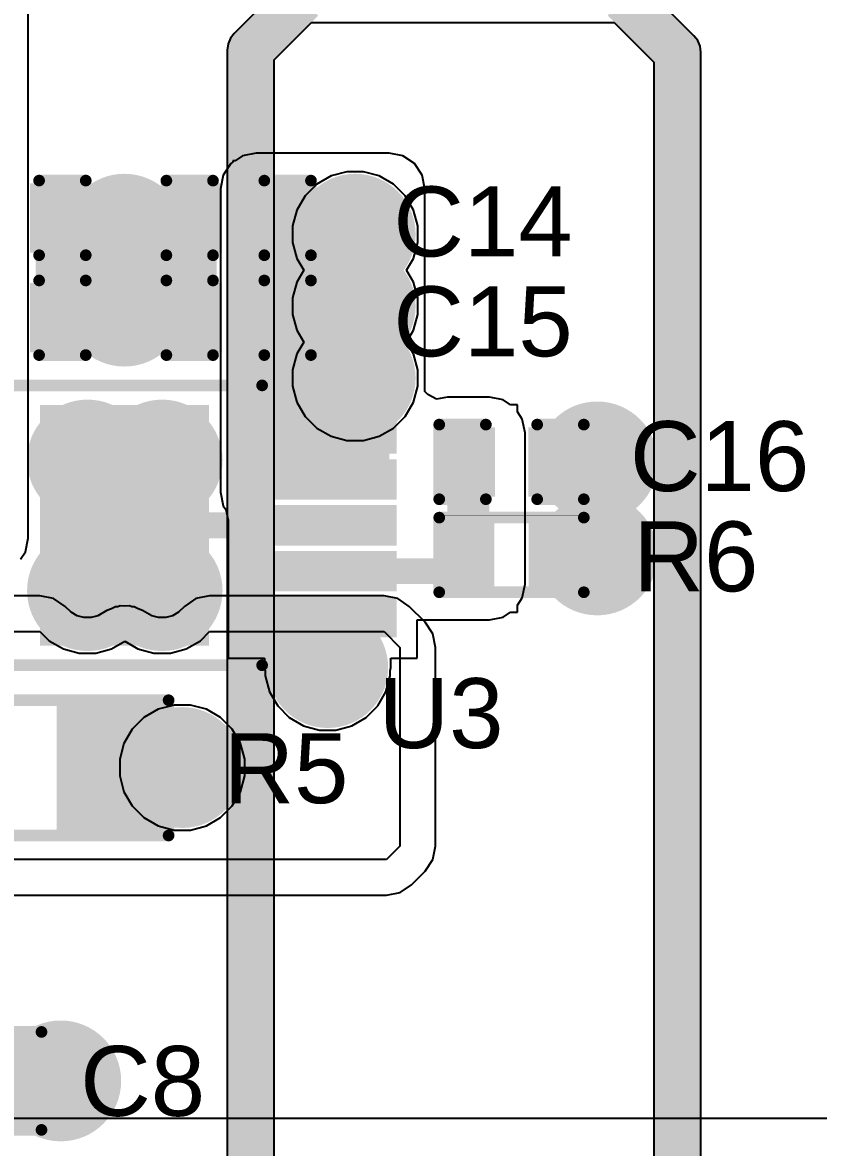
# Model space of a CAD drawing. Header units: inches. Extents: x -0.14 to 3.84, y -0.14 to 3.05.
# Drawn here: x 1.1881 to 1.5295, y 1.5066 to 1.989 of the extents above; entities that cross this region are included whole.
import ezdxf

# ---------------------------------------------------------------- set-up
doc = ezdxf.new("R2010")
doc.units = ezdxf.units.IN
doc.header["$MEASUREMENT"] = 0
for name, color, linetype in [('Bottom Layer', 5, 'Continuous'), ('Bottom Solder', 6, 'Continuous'), ('Ground Layer', 76, 'Continuous'), ('Power Layer', 16, 'Continuous'), ('Top Layer', 1, 'Continuous'), ('Top Overlay', 2, 'Continuous'), ('Top Paste', 8, 'Continuous'), ('Top Solder', 216, 'Continuous'), ('Via Holes', 16, 'Continuous')]:
    doc.layers.add(name, color=color, linetype=linetype)
doc.styles.add('Arial', font='', dxfattribs={"height": 0.2})
doc.styles.get('Arial').set_extended_font_data('Arial')

# ---------------------------------------------------------------- blocks, each defined once
blk = doc.blocks.new('10_MSOP_EP_7')
at = {"layer": 'Top Layer'}
for points in [[(-0.03307, -0.04843), (-0.03307, 0.04842), (0.03307, 0.04842), (0.03307, -0.04843)], [(-0.11358, 0.04488), (-0.0565, 0.04488), (-0.0565, 0.03386), (-0.11358, 0.03386)], [(0.0565, 0.04488), (0.11358, 0.04488), (0.11358, 0.03386), (0.0565, 0.03386)], [(-0.11358, 0.0252), (-0.0565, 0.0252), (-0.0565, 0.01417), (-0.11358, 0.01417)], [(0.0565, 0.0252), (0.11358, 0.0252), (0.11358, 0.01417), (0.0565, 0.01417)], [(-0.11358, 0.00551), (-0.0565, 0.00551), (-0.0565, -0.00551), (-0.11358, -0.00551)], [(0.0565, 0.00551), (0.11358, 0.00551), (0.11358, -0.00551), (0.0565, -0.00551)], [(-0.11358, -0.01417), (-0.0565, -0.01417), (-0.0565, -0.0252), (-0.11358, -0.0252)], [(0.0565, -0.01417), (0.11358, -0.01417), (0.11358, -0.0252), (0.0565, -0.0252)], [(-0.11358, -0.03386), (-0.0565, -0.03386), (-0.0565, -0.04488), (-0.11358, -0.04488)], [(0.0565, -0.03386), (0.11358, -0.03386), (0.11358, -0.04488), (0.0565, -0.04488)]]:
    blk.add_hatch(color=1, dxfattribs=at).paths.add_polyline_path(points)
at = {"layer": 'Top Paste'}
for points in [[(-0.11358, 0.04488), (-0.0565, 0.04488), (-0.0565, 0.03386), (-0.11358, 0.03386)], [(0.0565, 0.04488), (0.11358, 0.04488), (0.11358, 0.03386), (0.0565, 0.03386)], [(-0.11358, 0.0252), (-0.0565, 0.0252), (-0.0565, 0.01417), (-0.11358, 0.01417)], [(0.0565, 0.0252), (0.11358, 0.0252), (0.11358, 0.01417), (0.0565, 0.01417)], [(-0.11358, 0.00551), (-0.0565, 0.00551), (-0.0565, -0.00551), (-0.11358, -0.00551)], [(0.0565, 0.00551), (0.11358, 0.00551), (0.11358, -0.00551), (0.0565, -0.00551)], [(-0.11358, -0.01417), (-0.0565, -0.01417), (-0.0565, -0.0252), (-0.11358, -0.0252)], [(0.0565, -0.01417), (0.11358, -0.01417), (0.11358, -0.0252), (0.0565, -0.0252)], [(-0.11358, -0.03386), (-0.0565, -0.03386), (-0.0565, -0.04488), (-0.11358, -0.04488)], [(0.0565, -0.03386), (0.11358, -0.03386), (0.11358, -0.04488), (0.0565, -0.04488)]]:
    blk.add_hatch(color=8, dxfattribs=at).paths.add_polyline_path(points)
at = {"layer": 'Top Solder'}
for points in [[(-0.03622, -0.05158), (-0.03622, 0.05157), (0.03622, 0.05157), (0.03622, -0.05158)], [(-0.11673, 0.04803), (-0.05335, 0.04803), (-0.05335, 0.03071), (-0.11673, 0.03071)], [(0.05335, 0.04803), (0.11673, 0.04803), (0.11673, 0.03071), (0.05335, 0.03071)], [(-0.11673, 0.02835), (-0.05335, 0.02835), (-0.05335, 0.01102), (-0.11673, 0.01102)], [(0.05335, 0.02835), (0.11673, 0.02835), (0.11673, 0.01102), (0.05335, 0.01102)], [(-0.11673, 0.00866), (-0.05335, 0.00866), (-0.05335, -0.00866), (-0.11673, -0.00866)], [(0.05335, 0.00866), (0.11673, 0.00866), (0.11673, -0.00866), (0.05335, -0.00866)], [(-0.11673, -0.01102), (-0.05335, -0.01102), (-0.05335, -0.02835), (-0.11673, -0.02835)], [(0.05335, -0.01102), (0.11673, -0.01102), (0.11673, -0.02835), (0.05335, -0.02835)], [(-0.11673, -0.03071), (-0.05335, -0.03071), (-0.05335, -0.04803), (-0.11673, -0.04803)], [(0.05335, -0.03071), (0.11673, -0.03071), (0.11673, -0.04803), (0.05335, -0.04803)]]:
    blk.add_hatch(color=216, dxfattribs=at).paths.add_polyline_path(points)
at = {"layer": 'Top Overlay', "const_width": 0.005}
for points in [[(-0.05906, 0.06), (0.05906, 0.06)], [(-0.124, 0.045), (-0.119, 0.04)], [(-0.124, 0.035), (-0.124, 0.045)], [(-0.124, 0.035), (-0.119, 0.04)], [(-0.05906, -0.06), (0.05906, -0.06)]]:
    blk.add_lwpolyline(points, dxfattribs=at)
at = {"layer": 'Top Overlay', "const_width": 0.0025}
for points in [[(-0.06031, 0.06, 1), (-0.05781, 0.06, 1)], [(0.05781, 0.06, 1), (0.06031, 0.06, 1)], [(-0.12525, 0.045, 1), (-0.12275, 0.045, 1)], [(-0.12525, 0.045, 1), (-0.12275, 0.045, 1)], [(-0.12025, 0.04, 1), (-0.11775, 0.04, 1)], [(-0.12025, 0.04, 1), (-0.11775, 0.04, 1)], [(-0.12525, 0.035, 1), (-0.12275, 0.035, 1)], [(-0.12525, 0.035, 1), (-0.12275, 0.035, 1)], [(-0.06031, -0.06, 1), (-0.05781, -0.06, 1)], [(0.05781, -0.06, 1), (0.06031, -0.06, 1)]]:
    blk.add_lwpolyline(points, format="xyb", close=True, dxfattribs=at)
blk = doc.blocks.new('R___0402_70')
at = {"layer": 'Top Layer'}
for points in [[(-0.0275, -0.0125), (-0.0275, 0.0125), (-0.0095, 0.0125), (-0.0095, -0.0125)], [(0.0095, -0.0125), (0.0095, 0.0125), (0.0275, 0.0125), (0.0275, -0.0125)]]:
    blk.add_hatch(color=1, dxfattribs=at).paths.add_polyline_path(points)
at = {"layer": 'Top Paste'}
for points in [[(-0.0275, -0.0125), (-0.0275, 0.0125), (-0.0095, 0.0125), (-0.0095, -0.0125)], [(0.0095, -0.0125), (0.0095, 0.0125), (0.0275, 0.0125), (0.0275, -0.0125)]]:
    blk.add_hatch(color=8, dxfattribs=at).paths.add_polyline_path(points)
at = {"layer": 'Top Solder'}
for points in [[(-0.02967, -0.01467), (-0.02967, 0.01467), (-0.00733, 0.01467), (-0.00733, -0.01467)], [(0.00733, -0.01467), (0.00733, 0.01467), (0.02967, 0.01467), (0.02967, -0.01467)]]:
    blk.add_hatch(color=216, dxfattribs=at).paths.add_polyline_path(points)
at = {"layer": 'Top Overlay'}
for points, const_width in [([(0.031, 0.016), (-0.031, 0.016)], 0.005), ([(-0.031, 0.016), (-0.031, -0.016)], 0.005), ([(0.031, 0.016), (0.031, -0.016)], 0.005), ([(0.031, -0.016), (-0.031, -0.016)], 0.005), ([(0.032, -0.017), (-0.032, -0.017)], 0.000127)]:
    blk.add_lwpolyline(points, dxfattribs=dict(at, const_width=const_width))
for points, const_width in [([(-0.03225, 0.016, 1), (-0.02975, 0.016, 1)], 0.0025), ([(-0.03225, 0.016, 1), (-0.02975, 0.016, 1)], 0.0025), ([(0.02975, 0.016, 1), (0.03225, 0.016, 1)], 0.0025), ([(0.02975, 0.016, 1), (0.03225, 0.016, 1)], 0.0025), ([(-0.03225, -0.016, 1), (-0.02975, -0.016, 1)], 0.0025), ([(-0.03225, -0.016, 1), (-0.02975, -0.016, 1)], 0.0025), ([(0.02975, -0.016, 1), (0.03225, -0.016, 1)], 0.0025), ([(0.02975, -0.016, 1), (0.03225, -0.016, 1)], 0.0025), ([(-0.03203, -0.017, 1), (-0.03197, -0.017, 1)], 0.0000635), ([(0.03197, -0.017, 1), (0.03203, -0.017, 1)], 0.0000635)]:
    blk.add_lwpolyline(points, format="xyb", close=True, dxfattribs=dict(at, const_width=const_width))
blk = doc.blocks.new('RES_0805_71')
at = {"layer": 'Top Layer'}
for points in [[(-0.06, 0.025), (-0.02, 0.025), (-0.02, -0.025), (-0.06, -0.025)], [(0.02, 0.025), (0.06, 0.025), (0.06, -0.025), (0.02, -0.025)]]:
    blk.add_hatch(color=1, dxfattribs=at).paths.add_polyline_path(points)
at = {"layer": 'Top Paste'}
for points in [[(-0.06, 0.025), (-0.02, 0.025), (-0.02, -0.025), (-0.06, -0.025)], [(0.02, 0.025), (0.06, 0.025), (0.06, -0.025), (0.02, -0.025)]]:
    blk.add_hatch(color=8, dxfattribs=at).paths.add_polyline_path(points)
at = {"layer": 'Top Solder'}
for points in [[(-0.064, 0.029), (-0.016, 0.029), (-0.016, -0.029), (-0.064, -0.029)], [(0.016, 0.029), (0.064, 0.029), (0.064, -0.029), (0.016, -0.029)]]:
    blk.add_hatch(color=216, dxfattribs=at).paths.add_polyline_path(points)
at = {"layer": 'Top Overlay', "const_width": 0.005}
for points in [[(-0.064, -0.029), (-0.064, 0.029)], [(-0.064, 0.029), (0.064, 0.029)], [(0.064, -0.029), (0.064, 0.029)], [(-0.064, -0.029), (0.064, -0.029)]]:
    blk.add_lwpolyline(points, dxfattribs=at)
at = {"layer": 'Top Overlay', "const_width": 0.0025}
for points in [[(-0.06525, 0.029, 1), (-0.06275, 0.029, 1)], [(-0.06525, 0.029, 1), (-0.06275, 0.029, 1)], [(0.06275, 0.029, 1), (0.06525, 0.029, 1)], [(0.06275, 0.029, 1), (0.06525, 0.029, 1)], [(-0.06525, -0.029, 1), (-0.06275, -0.029, 1)], [(-0.06525, -0.029, 1), (-0.06275, -0.029, 1)], [(0.06275, -0.029, 1), (0.06525, -0.029, 1)], [(0.06275, -0.029, 1), (0.06525, -0.029, 1)]]:
    blk.add_lwpolyline(points, format="xyb", close=True, dxfattribs=at)
blk = doc.blocks.new('C___0402_150')
at = {"layer": 'Top Layer'}
for points in [[(-0.0275, -0.0125), (-0.0275, 0.0125), (-0.0095, 0.0125), (-0.0095, -0.0125)], [(0.0095, -0.0125), (0.0095, 0.0125), (0.0275, 0.0125), (0.0275, -0.0125)]]:
    blk.add_hatch(color=1, dxfattribs=at).paths.add_polyline_path(points)
at = {"layer": 'Top Paste'}
for points in [[(-0.0275, -0.0125), (-0.0275, 0.0125), (-0.0095, 0.0125), (-0.0095, -0.0125)], [(0.0095, -0.0125), (0.0095, 0.0125), (0.0275, 0.0125), (0.0275, -0.0125)]]:
    blk.add_hatch(color=8, dxfattribs=at).paths.add_polyline_path(points)
at = {"layer": 'Top Solder'}
for points in [[(-0.02986, -0.01486), (-0.02986, 0.01486), (-0.00714, 0.01486), (-0.00714, -0.01486)], [(0.00714, -0.01486), (0.00714, 0.01486), (0.02986, 0.01486), (0.02986, -0.01486)]]:
    blk.add_hatch(color=216, dxfattribs=at).paths.add_polyline_path(points)
at = {"layer": 'Top Overlay', "const_width": 0.005}
for points in [[(-0.011, 0.016), (-0.031, 0.016)], [(-0.031, 0.016), (-0.031, -0.016)], [(0.031, 0.016), (0.011, 0.016)], [(0.031, 0.016), (0.031, -0.016)], [(-0.011, -0.016), (-0.031, -0.016)], [(0.031, -0.016), (0.011, -0.016)]]:
    blk.add_lwpolyline(points, dxfattribs=at)
at = {"layer": 'Top Overlay', "const_width": 0.0025}
for points in [[(-0.03225, 0.016, 1), (-0.02975, 0.016, 1)], [(-0.03225, 0.016, 1), (-0.02975, 0.016, 1)], [(-0.01225, 0.016, 1), (-0.00975, 0.016, 1)], [(0.00975, 0.016, 1), (0.01225, 0.016, 1)], [(0.02975, 0.016, 1), (0.03225, 0.016, 1)], [(0.02975, 0.016, 1), (0.03225, 0.016, 1)], [(-0.03225, -0.016, 1), (-0.02975, -0.016, 1)], [(-0.03225, -0.016, 1), (-0.02975, -0.016, 1)], [(-0.01225, -0.016, 1), (-0.00975, -0.016, 1)], [(0.00975, -0.016, 1), (0.01225, -0.016, 1)], [(0.02975, -0.016, 1), (0.03225, -0.016, 1)], [(0.02975, -0.016, 1), (0.03225, -0.016, 1)]]:
    blk.add_lwpolyline(points, format="xyb", close=True, dxfattribs=at)
blk = doc.blocks.new('C___0402_151')
at = {"layer": 'Top Layer'}
for points in [[(-0.0275, -0.0125), (-0.0275, 0.0125), (-0.0095, 0.0125), (-0.0095, -0.0125)], [(0.0095, -0.0125), (0.0095, 0.0125), (0.0275, 0.0125), (0.0275, -0.0125)]]:
    blk.add_hatch(color=1, dxfattribs=at).paths.add_polyline_path(points)
at = {"layer": 'Top Paste'}
for points in [[(-0.0275, -0.0125), (-0.0275, 0.0125), (-0.0095, 0.0125), (-0.0095, -0.0125)], [(0.0095, -0.0125), (0.0095, 0.0125), (0.0275, 0.0125), (0.0275, -0.0125)]]:
    blk.add_hatch(color=8, dxfattribs=at).paths.add_polyline_path(points)
at = {"layer": 'Top Solder'}
for points in [[(-0.02986, -0.01486), (-0.02986, 0.01486), (-0.00714, 0.01486), (-0.00714, -0.01486)], [(0.00714, -0.01486), (0.00714, 0.01486), (0.02986, 0.01486), (0.02986, -0.01486)]]:
    blk.add_hatch(color=216, dxfattribs=at).paths.add_polyline_path(points)
at = {"layer": 'Top Overlay', "const_width": 0.005}
for points in [[(-0.031, 0.016), (-0.011, 0.016)], [(-0.031, -0.016), (-0.031, 0.016)], [(0.011, 0.016), (0.031, 0.016)], [(0.031, -0.016), (0.031, 0.016)], [(-0.031, -0.016), (-0.011, -0.016)], [(0.011, -0.016), (0.031, -0.016)]]:
    blk.add_lwpolyline(points, dxfattribs=at)
at = {"layer": 'Top Overlay', "const_width": 0.0025}
for points in [[(-0.03225, 0.016, 1), (-0.02975, 0.016, 1)], [(-0.03225, 0.016, 1), (-0.02975, 0.016, 1)], [(-0.01225, 0.016, 1), (-0.00975, 0.016, 1)], [(0.00975, 0.016, 1), (0.01225, 0.016, 1)], [(0.02975, 0.016, 1), (0.03225, 0.016, 1)], [(0.02975, 0.016, 1), (0.03225, 0.016, 1)], [(-0.03225, -0.016, 1), (-0.02975, -0.016, 1)], [(-0.03225, -0.016, 1), (-0.02975, -0.016, 1)], [(-0.01225, -0.016, 1), (-0.00975, -0.016, 1)], [(0.00975, -0.016, 1), (0.01225, -0.016, 1)], [(0.02975, -0.016, 1), (0.03225, -0.016, 1)], [(0.02975, -0.016, 1), (0.03225, -0.016, 1)]]:
    blk.add_lwpolyline(points, format="xyb", close=True, dxfattribs=at)
blk = doc.blocks.new('C___0402_152')
at = {"layer": 'Top Layer'}
for points in [[(-0.0275, -0.0125), (-0.0275, 0.0125), (-0.0095, 0.0125), (-0.0095, -0.0125)], [(0.0095, -0.0125), (0.0095, 0.0125), (0.0275, 0.0125), (0.0275, -0.0125)]]:
    blk.add_hatch(color=1, dxfattribs=at).paths.add_polyline_path(points)
at = {"layer": 'Top Paste'}
for points in [[(-0.0275, -0.0125), (-0.0275, 0.0125), (-0.0095, 0.0125), (-0.0095, -0.0125)], [(0.0095, -0.0125), (0.0095, 0.0125), (0.0275, 0.0125), (0.0275, -0.0125)]]:
    blk.add_hatch(color=8, dxfattribs=at).paths.add_polyline_path(points)
at = {"layer": 'Top Solder'}
for points in [[(-0.02986, -0.01486), (-0.02986, 0.01486), (-0.00714, 0.01486), (-0.00714, -0.01486)], [(0.00714, -0.01486), (0.00714, 0.01486), (0.02986, 0.01486), (0.02986, -0.01486)]]:
    blk.add_hatch(color=216, dxfattribs=at).paths.add_polyline_path(points)
at = {"layer": 'Top Overlay', "const_width": 0.005}
for points in [[(-0.031, 0.016), (-0.011, 0.016)], [(-0.031, -0.016), (-0.031, 0.016)], [(0.011, 0.016), (0.031, 0.016)], [(0.031, -0.016), (0.031, 0.016)], [(-0.031, -0.016), (-0.011, -0.016)], [(0.011, -0.016), (0.031, -0.016)]]:
    blk.add_lwpolyline(points, dxfattribs=at)
at = {"layer": 'Top Overlay', "const_width": 0.0025}
for points in [[(-0.03225, 0.016, 1), (-0.02975, 0.016, 1)], [(-0.03225, 0.016, 1), (-0.02975, 0.016, 1)], [(-0.01225, 0.016, 1), (-0.00975, 0.016, 1)], [(0.00975, 0.016, 1), (0.01225, 0.016, 1)], [(0.02975, 0.016, 1), (0.03225, 0.016, 1)], [(0.02975, 0.016, 1), (0.03225, 0.016, 1)], [(-0.03225, -0.016, 1), (-0.02975, -0.016, 1)], [(-0.03225, -0.016, 1), (-0.02975, -0.016, 1)], [(-0.01225, -0.016, 1), (-0.00975, -0.016, 1)], [(0.00975, -0.016, 1), (0.01225, -0.016, 1)], [(0.02975, -0.016, 1), (0.03225, -0.016, 1)], [(0.02975, -0.016, 1), (0.03225, -0.016, 1)]]:
    blk.add_lwpolyline(points, format="xyb", close=True, dxfattribs=at)
blk = doc.blocks.new('C___0402_153')
at = {"layer": 'Top Layer'}
for points in [[(-0.0275, -0.0125), (-0.0275, 0.0125), (-0.0095, 0.0125), (-0.0095, -0.0125)], [(0.0095, -0.0125), (0.0095, 0.0125), (0.0275, 0.0125), (0.0275, -0.0125)]]:
    blk.add_hatch(color=1, dxfattribs=at).paths.add_polyline_path(points)
at = {"layer": 'Top Paste'}
for points in [[(-0.0275, -0.0125), (-0.0275, 0.0125), (-0.0095, 0.0125), (-0.0095, -0.0125)], [(0.0095, -0.0125), (0.0095, 0.0125), (0.0275, 0.0125), (0.0275, -0.0125)]]:
    blk.add_hatch(color=8, dxfattribs=at).paths.add_polyline_path(points)
at = {"layer": 'Top Solder'}
for points in [[(-0.02986, -0.01486), (-0.02986, 0.01486), (-0.00714, 0.01486), (-0.00714, -0.01486)], [(0.00714, -0.01486), (0.00714, 0.01486), (0.02986, 0.01486), (0.02986, -0.01486)]]:
    blk.add_hatch(color=216, dxfattribs=at).paths.add_polyline_path(points)
at = {"layer": 'Top Overlay', "const_width": 0.005}
for points in [[(-0.011, 0.016), (-0.031, 0.016)], [(-0.031, 0.016), (-0.031, -0.016)], [(0.031, 0.016), (0.011, 0.016)], [(0.031, 0.016), (0.031, -0.016)], [(-0.011, -0.016), (-0.031, -0.016)], [(0.031, -0.016), (0.011, -0.016)]]:
    blk.add_lwpolyline(points, dxfattribs=at)
at = {"layer": 'Top Overlay', "const_width": 0.0025}
for points in [[(-0.03225, 0.016, 1), (-0.02975, 0.016, 1)], [(-0.03225, 0.016, 1), (-0.02975, 0.016, 1)], [(-0.01225, 0.016, 1), (-0.00975, 0.016, 1)], [(0.00975, 0.016, 1), (0.01225, 0.016, 1)], [(0.02975, 0.016, 1), (0.03225, 0.016, 1)], [(0.02975, 0.016, 1), (0.03225, 0.016, 1)], [(-0.03225, -0.016, 1), (-0.02975, -0.016, 1)], [(-0.03225, -0.016, 1), (-0.02975, -0.016, 1)], [(-0.01225, -0.016, 1), (-0.00975, -0.016, 1)], [(0.00975, -0.016, 1), (0.01225, -0.016, 1)], [(0.02975, -0.016, 1), (0.03225, -0.016, 1)], [(0.02975, -0.016, 1), (0.03225, -0.016, 1)]]:
    blk.add_lwpolyline(points, format="xyb", close=True, dxfattribs=at)
blk = doc.blocks.new('C___0402_154')
at = {"layer": 'Top Layer'}
for points in [[(-0.0275, -0.0125), (-0.0275, 0.0125), (-0.0095, 0.0125), (-0.0095, -0.0125)], [(0.0095, -0.0125), (0.0095, 0.0125), (0.0275, 0.0125), (0.0275, -0.0125)]]:
    blk.add_hatch(color=1, dxfattribs=at).paths.add_polyline_path(points)
at = {"layer": 'Top Paste'}
for points in [[(-0.0275, -0.0125), (-0.0275, 0.0125), (-0.0095, 0.0125), (-0.0095, -0.0125)], [(0.0095, -0.0125), (0.0095, 0.0125), (0.0275, 0.0125), (0.0275, -0.0125)]]:
    blk.add_hatch(color=8, dxfattribs=at).paths.add_polyline_path(points)
at = {"layer": 'Top Solder'}
for points in [[(-0.02986, -0.01486), (-0.02986, 0.01486), (-0.00714, 0.01486), (-0.00714, -0.01486)], [(0.00714, -0.01486), (0.00714, 0.01486), (0.02986, 0.01486), (0.02986, -0.01486)]]:
    blk.add_hatch(color=216, dxfattribs=at).paths.add_polyline_path(points)
at = {"layer": 'Top Overlay', "const_width": 0.005}
for points in [[(-0.011, 0.016), (-0.031, 0.016)], [(-0.031, 0.016), (-0.031, -0.016)], [(0.031, 0.016), (0.011, 0.016)], [(0.031, 0.016), (0.031, -0.016)], [(-0.011, -0.016), (-0.031, -0.016)], [(0.031, -0.016), (0.011, -0.016)]]:
    blk.add_lwpolyline(points, dxfattribs=at)
at = {"layer": 'Top Overlay', "const_width": 0.0025}
for points in [[(-0.03225, 0.016, 1), (-0.02975, 0.016, 1)], [(-0.03225, 0.016, 1), (-0.02975, 0.016, 1)], [(-0.01225, 0.016, 1), (-0.00975, 0.016, 1)], [(0.00975, 0.016, 1), (0.01225, 0.016, 1)], [(0.02975, 0.016, 1), (0.03225, 0.016, 1)], [(0.02975, 0.016, 1), (0.03225, 0.016, 1)], [(-0.03225, -0.016, 1), (-0.02975, -0.016, 1)], [(-0.03225, -0.016, 1), (-0.02975, -0.016, 1)], [(-0.01225, -0.016, 1), (-0.00975, -0.016, 1)], [(0.00975, -0.016, 1), (0.01225, -0.016, 1)], [(0.02975, -0.016, 1), (0.03225, -0.016, 1)], [(0.02975, -0.016, 1), (0.03225, -0.016, 1)]]:
    blk.add_lwpolyline(points, format="xyb", close=True, dxfattribs=at)
blk = doc.blocks.new('CAP_0603_158')
at = {"layer": 'Top Layer'}
for points in [[(-0.015, 0.0175), (-0.015, -0.0175), (-0.045, -0.0175), (-0.045, 0.0175)], [(0.045, 0.0175), (0.045, -0.0175), (0.015, -0.0175), (0.015, 0.0175)]]:
    blk.add_hatch(color=1, dxfattribs=at).paths.add_polyline_path(points)
at = {"layer": 'Top Paste'}
for points in [[(-0.015, 0.0175), (-0.015, -0.0175), (-0.045, -0.0175), (-0.045, 0.0175)], [(0.045, 0.0175), (0.045, -0.0175), (0.015, -0.0175), (0.015, 0.0175)]]:
    blk.add_hatch(color=8, dxfattribs=at).paths.add_polyline_path(points)
at = {"layer": 'Top Solder'}
for points in [[(-0.01264, 0.01986), (-0.01264, -0.01986), (-0.04736, -0.01986), (-0.04736, 0.01986)], [(0.04736, 0.01986), (0.04736, -0.01986), (0.01264, -0.01986), (0.01264, 0.01986)]]:
    blk.add_hatch(color=216, dxfattribs=at).paths.add_polyline_path(points)
at = {"layer": 'Top Overlay', "const_width": 0.005}
for points in [[(-0.049, 0.021), (-0.049, -0.021)], [(-0.018, 0.021), (-0.049, 0.021)], [(0.049, 0.021), (0.018, 0.021)], [(0.049, 0.021), (0.049, -0.021)], [(-0.018, -0.021), (-0.049, -0.021)], [(0.049, -0.021), (0.018, -0.021)]]:
    blk.add_lwpolyline(points, dxfattribs=at)
at = {"layer": 'Top Overlay', "const_width": 0.0025}
for points in [[(-0.05025, 0.021, 1), (-0.04775, 0.021, 1)], [(-0.05025, 0.021, 1), (-0.04775, 0.021, 1)], [(-0.01925, 0.021, 1), (-0.01675, 0.021, 1)], [(0.01675, 0.021, 1), (0.01925, 0.021, 1)], [(0.04775, 0.021, 1), (0.05025, 0.021, 1)], [(0.04775, 0.021, 1), (0.05025, 0.021, 1)], [(-0.05025, -0.021, 1), (-0.04775, -0.021, 1)], [(-0.05025, -0.021, 1), (-0.04775, -0.021, 1)], [(-0.01925, -0.021, 1), (-0.01675, -0.021, 1)], [(0.01675, -0.021, 1), (0.01925, -0.021, 1)], [(0.04775, -0.021, 1), (0.05025, -0.021, 1)], [(0.04775, -0.021, 1), (0.05025, -0.021, 1)]]:
    blk.add_lwpolyline(points, format="xyb", close=True, dxfattribs=at)
blk = doc.blocks.new('25SVPF47M_165')
at = {"layer": 'Top Layer'}
for points in [[(-0.04134, -0.0315), (-0.17913, -0.0315), (-0.17913, 0.0315), (-0.04134, 0.0315)], [(0.17913, -0.0315), (0.04134, -0.0315), (0.04134, 0.0315), (0.17913, 0.0315)]]:
    blk.add_hatch(color=1, dxfattribs=at).paths.add_polyline_path(points)
at = {"layer": 'Top Paste'}
for points in [[(-0.04134, -0.0315), (-0.17913, -0.0315), (-0.17913, 0.0315), (-0.04134, 0.0315)], [(0.17913, -0.0315), (0.04134, -0.0315), (0.04134, 0.0315), (0.17913, 0.0315)]]:
    blk.add_hatch(color=8, dxfattribs=at).paths.add_polyline_path(points)
at = {"layer": 'Top Solder'}
for points in [[(-0.03734, -0.0355), (-0.18313, -0.0355), (-0.18313, 0.0355), (-0.03734, 0.0355)], [(0.18313, -0.0355), (0.03734, -0.0355), (0.03734, 0.0355), (0.18313, 0.0355)]]:
    blk.add_hatch(color=216, dxfattribs=at).paths.add_polyline_path(points)
at = {"layer": 'Top Overlay'}
for points, const_width in [([(-0.09449, 0.13386), (-0.13386, 0.09449)], 0.00787), ([(-0.09449, 0.13386), (0.13386, 0.13386)], 0.00787), ([(0.13386, 0.13386), (0.13386, 0.04626)], 0.00787), ([(-0.13386, 0.09449), (-0.13386, 0.04626)], 0.00787), ([(-0.153, 0.064), (-0.153, 0.043)], 0.005), ([(-0.162, 0.053), (-0.144, 0.053)], 0.005), ([(-0.13386, -0.04626), (-0.13386, -0.09449)], 0.00787), ([(0.13386, -0.04626), (0.13386, -0.13386)], 0.00787), ([(-0.13386, -0.09449), (-0.09449, -0.13386)], 0.00787), ([(-0.09449, -0.13386), (0.13386, -0.13386)], 0.00787)]:
    blk.add_lwpolyline(points, dxfattribs=dict(at, const_width=const_width))
for points, const_width in [([(-0.09646, 0.13386, 1), (-0.09252, 0.13386, 1)], 0.00394), ([(-0.09646, 0.13386, 1), (-0.09252, 0.13386, 1)], 0.00394), ([(0.13189, 0.13386, 1), (0.13583, 0.13386, 1)], 0.00394), ([(0.13189, 0.13386, 1), (0.13583, 0.13386, 1)], 0.00394), ([(-0.13583, 0.09449, 1), (-0.13189, 0.09449, 1)], 0.00394), ([(-0.13583, 0.09449, 1), (-0.13189, 0.09449, 1)], 0.00394), ([(-0.15425, 0.064, 1), (-0.15175, 0.064, 1)], 0.0025), ([(-0.16325, 0.053, 1), (-0.16075, 0.053, 1)], 0.0025), ([(-0.14525, 0.053, 1), (-0.14275, 0.053, 1)], 0.0025), ([(-0.13583, 0.04626, 1), (-0.13189, 0.04626, 1)], 0.00394), ([(0.13189, 0.04626, 1), (0.13583, 0.04626, 1)], 0.00394), ([(-0.15425, 0.043, 1), (-0.15175, 0.043, 1)], 0.0025), ([(-0.13583, -0.04626, 1), (-0.13189, -0.04626, 1)], 0.00394), ([(0.13189, -0.04626, 1), (0.13583, -0.04626, 1)], 0.00394), ([(-0.13583, -0.09449, 1), (-0.13189, -0.09449, 1)], 0.00394), ([(-0.13583, -0.09449, 1), (-0.13189, -0.09449, 1)], 0.00394), ([(-0.09646, -0.13386, 1), (-0.09252, -0.13386, 1)], 0.00394), ([(-0.09646, -0.13386, 1), (-0.09252, -0.13386, 1)], 0.00394), ([(0.13189, -0.13386, 1), (0.13583, -0.13386, 1)], 0.00394), ([(0.13189, -0.13386, 1), (0.13583, -0.13386, 1)], 0.00394)]:
    blk.add_lwpolyline(points, format="xyb", close=True, dxfattribs=dict(at, const_width=const_width))

msp = doc.modelspace()

# ---------------------------------------------------------------- hatches: boundary and pattern name
at = {"layer": 'Bottom Layer'}
h = msp.add_hatch(color=5, dxfattribs=at)
edge = h.paths.add_edge_path()
edge.add_arc((1.23183, 1.89817), 0.01181, 0, 360)
h = msp.add_hatch(color=5, dxfattribs=at)
edge = h.paths.add_edge_path()
edge.add_arc((1.33079, 1.89817), 0.01181, 0, 360)
h = msp.add_hatch(color=5, dxfattribs=at)
edge = h.paths.add_edge_path()
edge.add_arc((1.23183, 1.86734), 0.01181, 0, 360)
h = msp.add_hatch(color=5, dxfattribs=at)
edge = h.paths.add_edge_path()
edge.add_arc((1.33079, 1.86734), 0.01181, 0, 360)
h = msp.add_hatch(color=5, dxfattribs=at)
edge = h.paths.add_edge_path()
edge.add_arc((1.33079, 1.8365), 0.01181, 0, 360)
h = msp.add_hatch(color=5, dxfattribs=at)
edge = h.paths.add_edge_path()
edge.add_arc((1.21601, 1.80134), 0.01181, 0, 360)
h = msp.add_hatch(color=5, dxfattribs=at)
edge = h.paths.add_edge_path()
edge.add_arc((1.24801, 1.80134), 0.01181, 0, 360)
h = msp.add_hatch(color=5, dxfattribs=at)
edge = h.paths.add_edge_path()
edge.add_arc((1.43457, 1.80053), 0.01181, 0, 360)
h = msp.add_hatch(color=5, dxfattribs=at)
edge = h.paths.add_edge_path()
edge.add_arc((1.43457, 1.76065), 0.01181, 0, 360)
h = msp.add_hatch(color=5, dxfattribs=at)
edge = h.paths.add_edge_path()
edge.add_arc((1.21601, 1.74534), 0.01181, 0, 360)
h = msp.add_hatch(color=5, dxfattribs=at)
edge = h.paths.add_edge_path()
edge.add_arc((1.24801, 1.74534), 0.01181, 0, 360)
h = msp.add_hatch(color=5, dxfattribs=at)
edge = h.paths.add_edge_path()
edge.add_arc((1.31901, 1.71234), 0.01181, 0, 360)
h = msp.add_hatch(color=5, dxfattribs=at)
edge = h.paths.add_edge_path()
edge.add_arc((1.25664, 1.66948), 0.01181, 0, 360)
h = msp.add_hatch(color=5, dxfattribs=at)
edge = h.paths.add_edge_path()
edge.add_arc((1.20454, 1.5351), 0.01181, 0, 360)
at = {"layer": 'Bottom Solder'}
h = msp.add_hatch(color=6, dxfattribs=at)
edge = h.paths.add_edge_path()
edge.add_arc((1.23183, 1.89817), 0.01581, 0, 360)
h = msp.add_hatch(color=6, dxfattribs=at)
edge = h.paths.add_edge_path()
edge.add_arc((1.33079, 1.89817), 0.01581, 0, 360)
h = msp.add_hatch(color=6, dxfattribs=at)
edge = h.paths.add_edge_path()
edge.add_arc((1.23183, 1.86734), 0.01581, 0, 360)
h = msp.add_hatch(color=6, dxfattribs=at)
edge = h.paths.add_edge_path()
edge.add_arc((1.33079, 1.86734), 0.01581, 0, 360)
h = msp.add_hatch(color=6, dxfattribs=at)
edge = h.paths.add_edge_path()
edge.add_arc((1.33079, 1.8365), 0.01581, 0, 360)
h = msp.add_hatch(color=6, dxfattribs=at)
edge = h.paths.add_edge_path()
edge.add_arc((1.21601, 1.80134), 0.01581, 0, 360)
h = msp.add_hatch(color=6, dxfattribs=at)
edge = h.paths.add_edge_path()
edge.add_arc((1.24801, 1.80134), 0.01581, 0, 360)
h = msp.add_hatch(color=6, dxfattribs=at)
edge = h.paths.add_edge_path()
edge.add_arc((1.43457, 1.80053), 0.01581, 0, 360)
h = msp.add_hatch(color=6, dxfattribs=at)
edge = h.paths.add_edge_path()
edge.add_arc((1.43457, 1.76065), 0.01581, 0, 360)
h = msp.add_hatch(color=6, dxfattribs=at)
edge = h.paths.add_edge_path()
edge.add_arc((1.21601, 1.74534), 0.01581, 0, 360)
h = msp.add_hatch(color=6, dxfattribs=at)
edge = h.paths.add_edge_path()
edge.add_arc((1.24801, 1.74534), 0.01581, 0, 360)
h = msp.add_hatch(color=6, dxfattribs=at)
edge = h.paths.add_edge_path()
edge.add_arc((1.31901, 1.71234), 0.01581, 0, 360)
h = msp.add_hatch(color=6, dxfattribs=at)
edge = h.paths.add_edge_path()
edge.add_arc((1.25664, 1.66948), 0.01581, 0, 360)
h = msp.add_hatch(color=6, dxfattribs=at)
edge = h.paths.add_edge_path()
edge.add_arc((1.20454, 1.5351), 0.01581, 0, 360)
at = {"layer": 'Ground Layer'}
h = msp.add_hatch(color=76, dxfattribs=at)
edge = h.paths.add_edge_path()
edge.add_arc((1.33079, 1.89817), 0.02591, 0, 360)
h = msp.add_hatch(color=76, dxfattribs=at)
edge = h.paths.add_edge_path()
edge.add_arc((1.33079, 1.86734), 0.02591, 0, 360)
h = msp.add_hatch(color=76, dxfattribs=at)
edge = h.paths.add_edge_path()
edge.add_arc((1.33079, 1.8365), 0.02591, 0, 360)
h = msp.add_hatch(color=76, dxfattribs=at)
edge = h.paths.add_edge_path()
edge.add_arc((1.31901, 1.71234), 0.02591, 0, 360)
at = {"layer": 'Power Layer'}
h = msp.add_hatch(color=16, dxfattribs=at)
edge = h.paths.add_edge_path()
edge.add_arc((1.23183, 1.89817), 0.02591, 0, 360)
h = msp.add_hatch(color=16, dxfattribs=at)
edge = h.paths.add_edge_path()
edge.add_arc((1.23183, 1.86734), 0.02591, 0, 360)
h = msp.add_hatch(color=16, dxfattribs=at)
edge = h.paths.add_edge_path()
edge.add_arc((1.21601, 1.80134), 0.02591, 0, 360)
h = msp.add_hatch(color=16, dxfattribs=at)
edge = h.paths.add_edge_path()
edge.add_arc((1.24801, 1.80134), 0.02591, 0, 360)
h = msp.add_hatch(color=16, dxfattribs=at)
edge = h.paths.add_edge_path()
edge.add_arc((1.43457, 1.80053), 0.02591, 0, 360)
h = msp.add_hatch(color=16, dxfattribs=at)
edge = h.paths.add_edge_path()
edge.add_arc((1.43457, 1.76065), 0.02591, 0, 360)
h = msp.add_hatch(color=16, dxfattribs=at)
edge = h.paths.add_edge_path()
edge.add_arc((1.21601, 1.74534), 0.02591, 0, 360)
h = msp.add_hatch(color=16, dxfattribs=at)
edge = h.paths.add_edge_path()
edge.add_arc((1.24801, 1.74534), 0.02591, 0, 360)
h = msp.add_hatch(color=16, dxfattribs=at)
edge = h.paths.add_edge_path()
edge.add_arc((1.31901, 1.71234), 0.02591, 0, 360)
h = msp.add_hatch(color=16, dxfattribs=at)
edge = h.paths.add_edge_path()
edge.add_arc((1.25664, 1.66948), 0.02591, 0, 360)
h = msp.add_hatch(color=16, dxfattribs=at)
edge = h.paths.add_edge_path()
edge.add_arc((1.20454, 1.5351), 0.02591, 0, 360)
at = {"layer": 'Top Layer'}
for points in [[(1.19376, 1.84984), (1.27133, 1.84984), (1.27133, 1.91767), (1.19376, 1.91767)], [(1.28832, 1.78751), (1.34541, 1.78751), (1.34541, 1.91766), (1.28832, 1.91766)], [(1.37033, 1.74815), (1.38833, 1.74815), (1.38833, 1.81303), (1.37033, 1.81303)], [(1.43457, 1.78871), (1.43457, 1.81232), (1.41633, 1.81232), (1.41633, 1.78871)], [(1.23183, 1.76783), (1.34541, 1.76783), (1.34541, 1.77885), (1.23183, 1.77885)], [(1.43457, 1.74883), (1.43457, 1.77244), (1.41633, 1.77244), (1.41633, 1.74883)], [(1.31687, 1.74814), (1.37933, 1.74814), (1.37933, 1.75916), (1.31687, 1.75916)], [(1.30722, 1.71234), (1.33079, 1.71234), (1.33079, 1.73397), (1.30722, 1.73397)], [(1.25664, 1.65769), (1.25664, 1.68126), (1.22679, 1.68126), (1.22679, 1.65769)], [(1.20454, 1.52328), (1.20454, 1.54689), (1.17729, 1.54689), (1.17729, 1.52328)]]:
    msp.add_hatch(color=1, dxfattribs=at).paths.add_polyline_path(points)
h = msp.add_hatch(color=1, dxfattribs=at)
edge = h.paths.add_edge_path()
edge.add_arc((1.23183, 1.89817), 0.01181, 0, 360)
h = msp.add_hatch(color=1, dxfattribs=at)
edge = h.paths.add_edge_path()
edge.add_arc((1.33079, 1.89817), 0.01181, 0, 360)
h = msp.add_hatch(color=1, dxfattribs=at)
edge = h.paths.add_edge_path()
edge.add_arc((1.23183, 1.86734), 0.01181, 0, 360)
h = msp.add_hatch(color=1, dxfattribs=at)
edge = h.paths.add_edge_path()
edge.add_arc((1.33079, 1.86734), 0.01181, 0, 360)
h = msp.add_hatch(color=1, dxfattribs=at)
edge = h.paths.add_edge_path()
edge.add_arc((1.33079, 1.8365), 0.01181, 0, 360)
h = msp.add_hatch(color=1, dxfattribs=at)
edge = h.paths.add_edge_path()
edge.add_arc((1.21601, 1.80134), 0.01181, 0, 360)
h = msp.add_hatch(color=1, dxfattribs=at)
edge = h.paths.add_edge_path()
edge.add_arc((1.24801, 1.80134), 0.01181, 0, 360)
h = msp.add_hatch(color=1, dxfattribs=at)
edge = h.paths.add_edge_path()
edge.add_arc((1.43457, 1.80053), 0.01181, 0, 360)
h = msp.add_hatch(color=1, dxfattribs=at)
edge = h.paths.add_edge_path()
edge.add_arc((1.43457, 1.76065), 0.01181, 0, 360)
h = msp.add_hatch(color=1, dxfattribs=at)
edge = h.paths.add_edge_path()
edge.add_arc((1.21601, 1.74534), 0.01181, 0, 360)
h = msp.add_hatch(color=1, dxfattribs=at)
edge = h.paths.add_edge_path()
edge.add_arc((1.24801, 1.74534), 0.01181, 0, 360)
h = msp.add_hatch(color=1, dxfattribs=at)
edge = h.paths.add_edge_path()
edge.add_arc((1.31901, 1.71234), 0.01181, 0, 360)
h = msp.add_hatch(color=1, dxfattribs=at)
edge = h.paths.add_edge_path()
edge.add_arc((1.25664, 1.66948), 0.01181, 0, 360)
h = msp.add_hatch(color=1, dxfattribs=at)
edge = h.paths.add_edge_path()
edge.add_arc((1.20454, 1.5351), 0.01181, 0, 360)
at = {"layer": 'Top Solder'}
h = msp.add_hatch(color=216, dxfattribs=at)
edge = h.paths.add_edge_path()
edge.add_arc((1.23183, 1.89817), 0.01581, 0, 360)
h = msp.add_hatch(color=216, dxfattribs=at)
edge = h.paths.add_edge_path()
edge.add_arc((1.33079, 1.89817), 0.01581, 0, 360)
h = msp.add_hatch(color=216, dxfattribs=at)
edge = h.paths.add_edge_path()
edge.add_arc((1.23183, 1.86734), 0.01581, 0, 360)
h = msp.add_hatch(color=216, dxfattribs=at)
edge = h.paths.add_edge_path()
edge.add_arc((1.33079, 1.86734), 0.01581, 0, 360)
h = msp.add_hatch(color=216, dxfattribs=at)
edge = h.paths.add_edge_path()
edge.add_arc((1.33079, 1.8365), 0.01581, 0, 360)
h = msp.add_hatch(color=216, dxfattribs=at)
edge = h.paths.add_edge_path()
edge.add_arc((1.21601, 1.80134), 0.01581, 0, 360)
h = msp.add_hatch(color=216, dxfattribs=at)
edge = h.paths.add_edge_path()
edge.add_arc((1.24801, 1.80134), 0.01581, 0, 360)
h = msp.add_hatch(color=216, dxfattribs=at)
edge = h.paths.add_edge_path()
edge.add_arc((1.43457, 1.80053), 0.01581, 0, 360)
h = msp.add_hatch(color=216, dxfattribs=at)
edge = h.paths.add_edge_path()
edge.add_arc((1.43457, 1.76065), 0.01581, 0, 360)
h = msp.add_hatch(color=216, dxfattribs=at)
edge = h.paths.add_edge_path()
edge.add_arc((1.21601, 1.74534), 0.01581, 0, 360)
h = msp.add_hatch(color=216, dxfattribs=at)
edge = h.paths.add_edge_path()
edge.add_arc((1.24801, 1.74534), 0.01581, 0, 360)
h = msp.add_hatch(color=216, dxfattribs=at)
edge = h.paths.add_edge_path()
edge.add_arc((1.31901, 1.71234), 0.01581, 0, 360)
h = msp.add_hatch(color=216, dxfattribs=at)
edge = h.paths.add_edge_path()
edge.add_arc((1.25664, 1.66948), 0.01581, 0, 360)
h = msp.add_hatch(color=216, dxfattribs=at)
edge = h.paths.add_edge_path()
edge.add_arc((1.20454, 1.5351), 0.01581, 0, 360)
at = {"layer": 'Via Holes'}
h = msp.add_hatch(color=7, dxfattribs=at)
edge = h.paths.add_edge_path()
edge.add_arc((1.23183, 1.89817), 0.00591, 0, 360)
h = msp.add_hatch(color=7, dxfattribs=at)
edge = h.paths.add_edge_path()
edge.add_arc((1.33079, 1.89817), 0.00591, 0, 360)
h = msp.add_hatch(color=7, dxfattribs=at)
edge = h.paths.add_edge_path()
edge.add_arc((1.23183, 1.86734), 0.00591, 0, 360)
h = msp.add_hatch(color=7, dxfattribs=at)
edge = h.paths.add_edge_path()
edge.add_arc((1.33079, 1.86734), 0.00591, 0, 360)
h = msp.add_hatch(color=7, dxfattribs=at)
edge = h.paths.add_edge_path()
edge.add_arc((1.33079, 1.8365), 0.00591, 0, 360)
h = msp.add_hatch(color=7, dxfattribs=at)
edge = h.paths.add_edge_path()
edge.add_arc((1.21601, 1.80134), 0.00591, 0, 360)
h = msp.add_hatch(color=7, dxfattribs=at)
edge = h.paths.add_edge_path()
edge.add_arc((1.24801, 1.80134), 0.00591, 0, 360)
h = msp.add_hatch(color=7, dxfattribs=at)
edge = h.paths.add_edge_path()
edge.add_arc((1.43457, 1.80053), 0.00591, 0, 360)
h = msp.add_hatch(color=7, dxfattribs=at)
edge = h.paths.add_edge_path()
edge.add_arc((1.43457, 1.76065), 0.00591, 0, 360)
h = msp.add_hatch(color=7, dxfattribs=at)
edge = h.paths.add_edge_path()
edge.add_arc((1.21601, 1.74534), 0.00591, 0, 360)
h = msp.add_hatch(color=7, dxfattribs=at)
edge = h.paths.add_edge_path()
edge.add_arc((1.24801, 1.74534), 0.00591, 0, 360)
h = msp.add_hatch(color=7, dxfattribs=at)
edge = h.paths.add_edge_path()
edge.add_arc((1.31901, 1.71234), 0.00591, 0, 360)
h = msp.add_hatch(color=7, dxfattribs=at)
edge = h.paths.add_edge_path()
edge.add_arc((1.25664, 1.66948), 0.00591, 0, 360)
h = msp.add_hatch(color=7, dxfattribs=at)
edge = h.paths.add_edge_path()
edge.add_arc((1.20454, 1.5351), 0.00591, 0, 360)

# ---------------------------------------------------------------- linework, layer by layer
at = {"layer": 'Bottom Layer'}
for p, q in [((1.32727, 1.92498), (1.32045, 1.92315)), ((1.33432, 1.92498), (1.32727, 1.92498)), ((1.34114, 1.92315), (1.33432, 1.92498)), ((1.32045, 1.92315), (1.31433, 1.91962)), ((1.34726, 1.91962), (1.34114, 1.92315)), ((1.31433, 1.91962), (1.30934, 1.91463)), ((1.35225, 1.91463), (1.34726, 1.91962)), ((1.30934, 1.91463), (1.30581, 1.90852)), ((1.35578, 1.90852), (1.35225, 1.91463)), ((1.30581, 1.90852), (1.30398, 1.9017)), ((1.35761, 1.9017), (1.35578, 1.90852)), ((1.30398, 1.9017), (1.30398, 1.89464)), ((1.35761, 1.89464), (1.35761, 1.9017)), ((1.30398, 1.89464), (1.30581, 1.88782)), ((1.35578, 1.88782), (1.35761, 1.89464)), ((1.30581, 1.88782), (1.30874, 1.88275)), ((1.35285, 1.88275), (1.35578, 1.88782)), ((1.30874, 1.88275), (1.30581, 1.87768)), ((1.35578, 1.87768), (1.35285, 1.88275)), ((1.30581, 1.87768), (1.30398, 1.87087)), ((1.35761, 1.87087), (1.35578, 1.87768)), ((1.30398, 1.87087), (1.30398, 1.86381)), ((1.35761, 1.86381), (1.35761, 1.87087)), ((1.30398, 1.86381), (1.30581, 1.85699)), ((1.35578, 1.85699), (1.35761, 1.86381)), ((1.30581, 1.85699), (1.30874, 1.85192)), ((1.35285, 1.85192), (1.35578, 1.85699)), ((1.30874, 1.85192), (1.30581, 1.84685)), ((1.35578, 1.84685), (1.35285, 1.85192)), ((1.30581, 1.84685), (1.30398, 1.84003)), ((1.35761, 1.84003), (1.35578, 1.84685)), ((1.30398, 1.84003), (1.30398, 1.83297)), ((1.35761, 1.83297), (1.35761, 1.84003)), ((1.30398, 1.83297), (1.30581, 1.82615)), ((1.35578, 1.82615), (1.35761, 1.83297)), ((1.30581, 1.82615), (1.30934, 1.82004)), ((1.35225, 1.82004), (1.35578, 1.82615)), ((1.30934, 1.82004), (1.31433, 1.81505)), ((1.34726, 1.81505), (1.35225, 1.82004)), ((1.31433, 1.81505), (1.32045, 1.81152)), ((1.34114, 1.81152), (1.34726, 1.81505)), ((1.32045, 1.81152), (1.32727, 1.80969)), ((1.32727, 1.80969), (1.33432, 1.80969)), ((1.33432, 1.80969), (1.34114, 1.81152)), ((1.19564, 1.74308), (1.14889, 1.74308)), ((1.20149, 1.74192), (1.19564, 1.74308)), ((1.20646, 1.7386), (1.20149, 1.74192)), ((1.26253, 1.74192), (1.25757, 1.7386)), ((1.26838, 1.74308), (1.26253, 1.74192)), ((1.34317, 1.74308), (1.26838, 1.74308)), ((1.34902, 1.74192), (1.34317, 1.74308)), ((1.35398, 1.7386), (1.34902, 1.74192)), ((1.20894, 1.73612), (1.20646, 1.7386)), ((1.22436, 1.73686), (1.22046, 1.7346)), ((1.22626, 1.7375), (1.22436, 1.73686)), ((1.22805, 1.73839), (1.22626, 1.7375)), ((1.22906, 1.73845), (1.22805, 1.73839)), ((1.23001, 1.73878), (1.22906, 1.73845)), ((1.23201, 1.73865), (1.23001, 1.73878)), ((1.23401, 1.73878), (1.23201, 1.73865)), ((1.23496, 1.73845), (1.23401, 1.73878)), ((1.23597, 1.73839), (1.23496, 1.73845)), ((1.23776, 1.7375), (1.23597, 1.73839)), ((1.23966, 1.73686), (1.23776, 1.7375)), ((1.24357, 1.7346), (1.23966, 1.73686)), ((1.25757, 1.7386), (1.25508, 1.73612)), ((1.36081, 1.73177), (1.35398, 1.7386)), ((1.21157, 1.7346), (1.20894, 1.73612)), ((1.21449, 1.73382), (1.21157, 1.7346)), ((1.21753, 1.73382), (1.21449, 1.73382)), ((1.22046, 1.7346), (1.21753, 1.73382)), ((1.24649, 1.73382), (1.24357, 1.7346)), ((1.24953, 1.73382), (1.24649, 1.73382)), ((1.25246, 1.7346), (1.24953, 1.73382)), ((1.25508, 1.73612), (1.25246, 1.7346)), ((1.14251, 1.72779), (1.19564, 1.72779)), ((1.19564, 1.72779), (1.19955, 1.72388)), ((1.26447, 1.72388), (1.26838, 1.72779)), ((1.26838, 1.72779), (1.34317, 1.72779)), ((1.34317, 1.72779), (1.35, 1.72096)), ((1.36413, 1.72681), (1.36081, 1.73177)), ((1.19955, 1.72388), (1.20566, 1.72035)), ((1.22636, 1.72035), (1.23201, 1.72361)), ((1.23201, 1.72361), (1.23766, 1.72035)), ((1.25836, 1.72035), (1.26447, 1.72388)), ((1.36529, 1.72096), (1.36413, 1.72681)), ((1.20566, 1.72035), (1.21248, 1.71852)), ((1.21248, 1.71852), (1.21954, 1.71852)), ((1.21954, 1.71852), (1.22636, 1.72035)), ((1.23766, 1.72035), (1.24448, 1.71852)), ((1.24448, 1.71852), (1.25154, 1.71852)), ((1.25154, 1.71852), (1.25836, 1.72035)), ((1.35, 1.72096), (1.35, 1.63583)), ((1.36529, 1.63583), (1.36529, 1.72096)), ((1.24629, 1.69447), (1.24018, 1.69094)), ((1.25311, 1.69629), (1.24629, 1.69447)), ((1.26017, 1.69629), (1.25311, 1.69629)), ((1.26699, 1.69447), (1.26017, 1.69629)), ((1.2731, 1.69094), (1.26699, 1.69447)), ((1.24018, 1.69094), (1.23519, 1.68594)), ((1.27809, 1.68594), (1.2731, 1.69094)), ((1.23519, 1.68594), (1.23166, 1.67983)), ((1.28162, 1.67983), (1.27809, 1.68594)), ((1.23166, 1.67983), (1.22983, 1.67301)), ((1.28345, 1.67301), (1.28162, 1.67983)), ((1.22983, 1.67301), (1.22983, 1.66595)), ((1.28345, 1.66595), (1.28345, 1.67301)), ((1.22983, 1.66595), (1.23166, 1.65913)), ((1.28162, 1.65913), (1.28345, 1.66595)), ((1.23166, 1.65913), (1.23519, 1.65302)), ((1.27809, 1.65302), (1.28162, 1.65913)), ((1.23519, 1.65302), (1.24018, 1.64803)), ((1.2731, 1.64803), (1.27809, 1.65302)), ((1.24018, 1.64803), (1.24629, 1.6445)), ((1.26699, 1.6445), (1.2731, 1.64803)), ((1.24629, 1.6445), (1.25311, 1.64267)), ((1.25311, 1.64267), (1.26017, 1.64267)), ((1.26017, 1.64267), (1.26699, 1.6445)), ((1.35, 1.63583), (1.34417, 1.63)), ((1.36413, 1.62998), (1.36529, 1.63583)), ((1.34417, 1.63), (1.08, 1.63)), ((1.36081, 1.62502), (1.36413, 1.62998)), ((1.35498, 1.61919), (1.36081, 1.62502)), ((1.35002, 1.61587), (1.35498, 1.61919)), ((1.08, 1.61471), (1.34417, 1.61471)), ((1.34417, 1.61471), (1.35002, 1.61587)), ((1.79784, 1.51895), (1.13343, 1.51895))]:
    msp.add_line(p, q, dxfattribs=at)
at = {"layer": 'Power Layer'}
for p, q in [((1.30072, 2.00613), (1.27887, 1.98428)), ((1.47604, 1.98331), (1.45322, 2.00613)), ((1.29609, 1.97297), (1.31203, 1.98891)), ((1.31203, 1.98891), (1.44191, 1.98891)), ((1.44191, 1.98891), (1.45883, 1.972)), ((1.27887, 1.98428), (1.27726, 1.98219)), ((1.47765, 1.98122), (1.47604, 1.98331)), ((1.27626, 1.97976), (1.27591, 1.97715)), ((1.27726, 1.98219), (1.27626, 1.97976)), ((1.47794, 1.98051), (1.47765, 1.98122)), ((1.47865, 1.97879), (1.47794, 1.98051)), ((1.479, 1.97618), (1.47865, 1.97879)), ((1.27591, 1.97715), (1.27591, 1.49272)), ((1.479, 1.00429), (1.479, 1.97618)), ((1.29609, 1.50247), (1.29609, 1.97297)), ((1.45883, 1.972), (1.45883, 1.00266))]:
    msp.add_line(p, q, dxfattribs=at)
at = {"layer": 'Power Layer', "const_width": 0.02}
for points in [[(1.286, 1.97715), (1.30785, 1.999)], [(1.44609, 1.999), (1.46891, 1.97618)], [(1.286, 0.67531), (1.286, 1.97715)], [(1.46891, 0.49104), (1.46891, 1.97618)], [(1.286, 1.48263), (1.286, 1.50247)]]:
    msp.add_lwpolyline(points, dxfattribs=at)
at = {"layer": 'Power Layer', "const_width": 0.01}
for points in [[(1.281, 1.97715, 1), (1.291, 1.97715, 1)], [(1.281, 1.97715, 1), (1.291, 1.97715, 1)], [(1.46391, 1.97618, 1), (1.47391, 1.97618, 1)], [(1.46391, 1.97618, 1), (1.47391, 1.97618, 1)], [(1.281, 1.50247, 1), (1.291, 1.50247, 1)]]:
    msp.add_lwpolyline(points, format="xyb", close=True, dxfattribs=at)
at = {"layer": 'Top Layer'}
for p, q in [((1.19062, 1.81822), (1.19062, 2.12249)), ((1.27928, 1.92966), (1.27833, 1.92966)), ((1.27833, 1.92966), (1.27833, 1.92902)), ((1.28247, 1.93179), (1.27928, 1.92966)), ((1.28832, 1.93296), (1.28247, 1.93179)), ((1.34541, 1.93296), (1.28832, 1.93296)), ((1.35126, 1.93179), (1.34541, 1.93296)), ((1.35622, 1.92848), (1.35126, 1.93179)), ((1.27751, 1.92848), (1.27419, 1.92351)), ((1.27833, 1.92902), (1.27751, 1.92848)), ((1.35954, 1.92351), (1.35622, 1.92848)), ((1.27419, 1.92351), (1.27303, 1.91766)), ((1.3607, 1.91766), (1.35954, 1.92351)), ((1.27303, 1.91766), (1.27303, 1.78751)), ((1.3607, 1.83066), (1.3607, 1.91766)), ((1.36195, 1.8295), (1.3607, 1.83066)), ((1.3657, 1.82741), (1.36195, 1.8295)), ((1.37033, 1.82833), (1.3657, 1.82741)), ((1.38833, 1.82833), (1.37033, 1.82833)), ((1.39418, 1.82716), (1.38833, 1.82833)), ((1.39737, 1.82503), (1.39418, 1.82716)), ((1.40033, 1.82503), (1.39737, 1.82503)), ((1.40033, 1.82207), (1.40033, 1.82503)), ((1.40246, 1.81889), (1.40033, 1.82207)), ((1.40362, 1.81303), (1.40246, 1.81889)), ((1.19062, 1.76783), (1.19062, 1.81822)), ((1.40362, 1.74815), (1.40362, 1.81303)), ((1.27303, 1.78751), (1.27419, 1.78166)), ((1.27419, 1.78166), (1.27526, 1.78007)), ((1.27526, 1.78007), (1.27632, 1.77551)), ((1.27632, 1.77551), (1.27632, 1.77116)), ((1.27632, 1.77116), (1.27632, 1.77116)), ((1.27632, 1.77116), (1.27632, 1.73614)), ((1.18946, 1.76197), (1.19062, 1.76783)), ((1.18733, 1.75878), (1.18946, 1.76197)), ((1.40246, 1.7423), (1.40362, 1.74815)), ((1.40033, 1.73911), (1.40246, 1.7423)), ((1.40033, 1.73615), (1.40033, 1.73911)), ((1.27632, 1.73614), (1.27632, 1.71645)), ((1.35741, 1.71645), (1.35741, 1.73285)), ((1.35741, 1.73285), (1.37933, 1.73285)), ((1.37933, 1.73285), (1.37939, 1.73286)), ((1.37939, 1.73286), (1.38833, 1.73286)), ((1.38833, 1.73286), (1.39418, 1.73402)), ((1.39418, 1.73402), (1.39737, 1.73615)), ((1.39737, 1.73615), (1.40033, 1.73615)), ((1.27632, 1.71645), (1.29193, 1.71645)), ((1.29193, 1.71645), (1.29193, 1.71234)), ((1.34609, 1.71234), (1.34609, 1.71645)), ((1.34609, 1.71645), (1.35741, 1.71645)), ((1.29193, 1.71234), (1.2922, 1.71097)), ((1.2922, 1.71097), (1.2922, 1.70881)), ((1.2922, 1.70881), (1.29403, 1.70199)), ((1.34399, 1.70199), (1.34582, 1.70881)), ((1.34582, 1.71099), (1.34609, 1.71234)), ((1.34582, 1.70881), (1.34582, 1.71099)), ((1.29403, 1.70199), (1.29756, 1.69587)), ((1.34047, 1.69587), (1.34399, 1.70199)), ((1.29756, 1.69587), (1.30255, 1.69088)), ((1.33547, 1.69088), (1.34047, 1.69587)), ((1.30255, 1.69088), (1.30866, 1.68735)), ((1.32936, 1.68735), (1.33547, 1.69088)), ((1.30866, 1.68735), (1.31548, 1.68552)), ((1.31548, 1.68552), (1.32254, 1.68552)), ((1.32254, 1.68552), (1.32936, 1.68735))]:
    msp.add_line(p, q, dxfattribs=at)

# ---------------------------------------------------------------- block references
for name, p, rotation in [('25SVPF47M_165', (1.06883, 2.16382), 90), ('C___0402_153', (1.18426, 1.90517), 180), ('C___0402_154', (1.18426, 1.86234), 180), ('C___0402_150', (1.39783, 1.80053), 180), ('R___0402_70', (1.39783, 1.76065), 180), ('CAP_0603_158', (1.14729, 1.5351), 180)]:
    msp.add_blockref(name, p, dxfattribs=dict(rotation=rotation))
for name, p in [('C___0402_152', (1.28083, 1.90516)), ('C___0402_151', (1.28083, 1.86234)), ('10_MSOP_EP_7', (1.23183, 1.77334)), ('RES_0805_71', (1.18679, 1.66934))]:
    msp.add_blockref(name, p)

# ---------------------------------------------------------------- texts
at = {"layer": 'Top Overlay', "style": 'Arial'}
for s, p in [('C14', (1.34718, 1.88864)), ('C15', (1.34718, 1.84581)), ('C16', (1.44862, 1.78802)), ('R6', (1.45012, 1.74502)), ('U3', (1.34083, 1.67781)), ('R5', (1.27433, 1.6542)), ('C8', (1.21288, 1.5201))]:
    msp.add_text(s, height=0.03, dxfattribs=at).set_placement(p)

doc.saveas('drawing.dxf')
